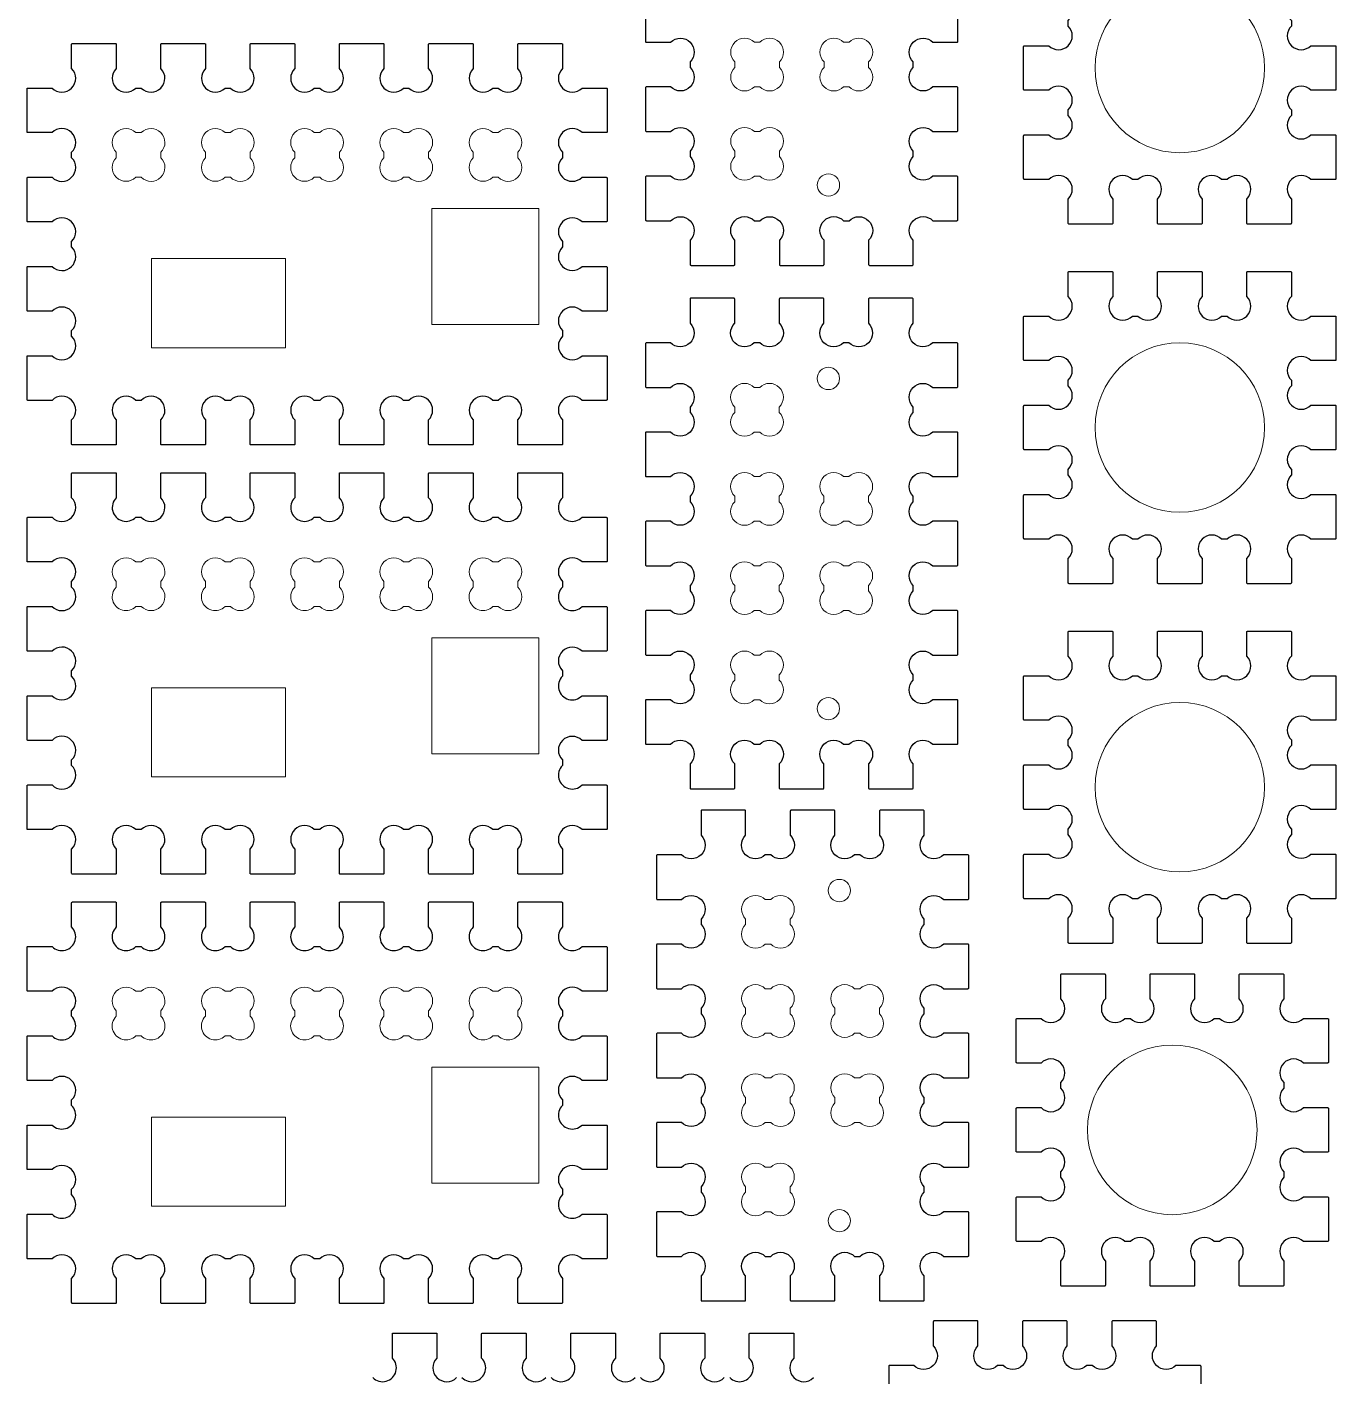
# Model space of a CAD drawing. Header units: millimetres. Extents: x -127 to 554, y -606 to 1045.
# Drawn here: x 404 to 550.7, y 246.5 to 397.7 of the extents above; entities that cross this region are included whole.
import ezdxf

# ---------------------------------------------------------------- set-up
doc = ezdxf.new("R2010")
doc.units = ezdxf.units.MM
doc.layers.get('0').update_dxf_attribs({"lineweight": 25})
doc.layers.add('holes', color=1, linetype='Continuous', lineweight=0)

# ---------------------------------------------------------------- blocks, each defined once
blk = doc.blocks.new('*U54')
blk.add_lwpolyline([(14.69, -2.5, 0.414214), (12.5, -2.5, 0.414214), (12.5, -4.69), (12.5, -5.31, 0.414214), (12.5, -7.5, 0.414214), (14.69, -7.5), (17.4, -7.5, -0.414214), (17.5, -7.6), (17.5, -12.4, -0.414214), (17.4, -12.5), (14.69, -12.5, 0.414214), (12.5, -12.5, 0.414214), (12.5, -14.69), (12.5, -17.4, -0.414214), (12.4, -17.5), (7.6, -17.5, -0.414214), (7.5, -17.4), (7.5, -14.69, 0.414214), (7.5, -12.5, 0.414214), (5.31, -12.5), (4.69, -12.5, 0.414214), (2.5, -12.5, 0.414214), (2.5, -14.69), (2.5, -17.4, -0.414214), (2.4, -17.5), (-2.4, -17.5, -0.414214), (-2.5, -17.4), (-2.5, -14.69, 0.414214), (-2.5, -12.5, 0.414214), (-4.69, -12.5), (-5.31, -12.5, 0.414214), (-7.5, -12.5, 0.414214), (-7.5, -14.69), (-7.5, -17.4, -0.414214), (-7.6, -17.5), (-12.4, -17.5, -0.414214), (-12.5, -17.4), (-12.5, -14.69, 0.414214), (-12.5, -12.5, 0.414214), (-14.69, -12.5), (-17.4, -12.5, -0.414214), (-17.5, -12.4), (-17.5, -7.6, -0.414214), (-17.4, -7.5), (-14.69, -7.5, 0.414214), (-12.5, -7.5, 0.414214), (-12.5, -5.31), (-12.5, -4.69, 0.414214), (-12.5, -2.5, 0.414214), (-14.69, -2.5), (-17.4, -2.5, -0.414214), (-17.5, -2.4), (-17.5, 2.4, -0.414214), (-17.4, 2.5), (-14.69, 2.5, 0.414214), (-12.5, 2.5, 0.414214), (-12.5, 4.69), (-12.5, 5.31, 0.414214), (-12.5, 7.5, 0.414214), (-14.69, 7.5), (-17.4, 7.5, -0.414214), (-17.5, 7.6), (-17.5, 12.4, -0.414214), (-17.4, 12.5), (-14.69, 12.5, 0.414214), (-12.5, 12.5, 0.414214), (-12.5, 14.69), (-12.5, 17.4, -0.414214), (-12.4, 17.5), (-7.6, 17.5, -0.414214), (-7.5, 17.4), (-7.5, 14.69, 0.414214), (-7.5, 12.5, 0.414214), (-5.31, 12.5), (-4.69, 12.5, 0.414214), (-2.5, 12.5, 0.414214), (-2.5, 14.69), (-2.5, 17.4, -0.414214), (-2.4, 17.5), (2.4, 17.5, -0.414214), (2.5, 17.4), (2.5, 14.69, 0.414214), (2.5, 12.5, 0.414214), (4.69, 12.5), (5.31, 12.5, 0.414214), (7.5, 12.5, 0.414214), (7.5, 14.69), (7.5, 17.4, -0.414214), (7.6, 17.5), (12.4, 17.5, -0.414214), (12.5, 17.4), (12.5, 14.69, 0.414214), (12.5, 12.5, 0.414214), (14.69, 12.5), (17.4, 12.5, -0.414214), (17.5, 12.4), (17.5, 7.6, -0.414214), (17.4, 7.5), (14.69, 7.5, 0.414214), (12.5, 7.5, 0.414214), (12.5, 5.31), (12.5, 4.69, 0.414214), (12.5, 2.5, 0.414214), (14.69, 2.5), (17.4, 2.5, -0.414214), (17.5, 2.4), (17.5, -2.4, -0.414214), (17.4, -2.5), (14.69, -2.5)], format="xyb", close=True)
at = {"layer": 'holes'}
blk.add_circle((0, 0), 9.5, dxfattribs=at)
blk = doc.blocks.new('*U55')
at = {"color": 0, "linetype": 'ByBlock', "lineweight": -2, "transparency": 16777216}
for p in [(0, 80.61), (0, 40.31), (0, 0)]:
    blk.add_blockref('*U54', p, dxfattribs=at)

msp = doc.modelspace()

# ---------------------------------------------------------------- linework, layer by layer
for points in [[(473.35, 400.92), (473.35, 396.12, 0.414214), (473.45, 396.02), (476.16, 396.02), (476.16, 396.02, -0.414214), (478.35, 396.02, -0.414214), (478.35, 393.83), (478.35, 393.21, -0.414214), (478.35, 391.02, -0.414214), (476.16, 391.02), (473.45, 391.02, 0.414214), (473.35, 390.92), (473.35, 386.12, 0.414214), (473.45, 386.02), (476.16, 386.02, -0.414214), (478.35, 386.02, -0.414214), (478.35, 383.83), (478.35, 383.21, -0.414214), (478.35, 381.02, -0.414214), (476.16, 381.02), (473.45, 381.02, 0.414214), (473.35, 380.92), (473.35, 376.12, 0.414214), (473.45, 376.02), (476.16, 376.02, -0.414214), (478.35, 376.02, -0.414214), (478.35, 373.83), (478.35, 371.12, 0.414214), (478.45, 371.02), (483.25, 371.02, 0.414214), (483.35, 371.12), (483.35, 373.83, -0.414214), (483.35, 376.02, -0.414214), (485.55, 376.02), (486.16, 376.02, -0.414214), (488.35, 376.02, -0.414214), (488.35, 373.83), (488.35, 371.12, 0.414214), (488.45, 371.02), (493.25, 371.02, 0.414214), (493.35, 371.12), (493.35, 373.83, -0.414214), (493.35, 376.02, -0.414214), (495.55, 376.02), (496.16, 376.02, -0.414214), (498.35, 376.02, -0.414214), (498.35, 373.83), (498.35, 371.12, 0.414214), (498.45, 371.02), (503.25, 371.02, 0.414214), (503.35, 371.12), (503.35, 373.83, -0.414214), (503.35, 376.02, -0.414214), (505.55, 376.02), (508.25, 376.02, 0.414214), (508.35, 376.12), (508.35, 380.92, 0.414214), (508.25, 381.02), (505.55, 381.02, -0.414214), (503.35, 381.02, -0.414214), (503.35, 383.21), (503.35, 383.83, -0.414214), (503.35, 386.02, -0.414214), (505.55, 386.02), (508.25, 386.02, 0.414214), (508.35, 386.12), (508.35, 390.92, 0.414214), (508.25, 391.02), (505.55, 391.02, -0.414214), (503.35, 391.02, -0.414214), (503.35, 393.21), (503.35, 393.83, -0.414214), (503.35, 396.02, -0.414214), (505.55, 396.02), (508.25, 396.02, 0.414214), (508.35, 396.12), (508.35, 400.92, 0.414214)], [(535.6, 242.82), (535.6, 247.62, 0.414214), (535.5, 247.72), (532.79, 247.72, -0.414214), (530.6, 247.72, -0.414214), (530.6, 249.91), (530.6, 252.62, 0.414214), (530.5, 252.72), (525.7, 252.72, 0.414214), (525.6, 252.62), (525.6, 249.91, -0.414214), (525.6, 247.72, -0.414214), (523.41, 247.72), (522.79, 247.72, -0.414214), (520.6, 247.72, -0.414214), (520.6, 249.91), (520.6, 252.62, 0.414214), (520.5, 252.72), (515.7, 252.72, 0.414214), (515.6, 252.62), (515.6, 249.91, -0.414214), (515.6, 247.72, -0.414214), (513.41, 247.72), (512.79, 247.72, -0.414214), (510.6, 247.72, -0.414214), (510.6, 249.91), (510.6, 252.62, 0.414214), (510.5, 252.72), (505.7, 252.72, 0.414214), (505.6, 252.62), (505.6, 249.91, -0.414214), (505.6, 247.72, -0.414214), (503.41, 247.72), (500.7, 247.72, 0.414214), (500.6, 247.62), (500.6, 242.82, 0.414214)]]:
    msp.add_lwpolyline(points, format="xyb")
at = {"flags": 128}
for points in [[(464.04, 353.7), (464.04, 350.99, -0.414214), (463.94, 350.89), (459.14, 350.89, -0.414214), (459.04, 350.99), (459.04, 353.7, 1), (456.84, 355.89), (456.23, 355.89, 1), (454.04, 353.7), (454.04, 350.99, -0.414214), (453.94, 350.89), (449.14, 350.89, -0.414214), (449.04, 350.99), (449.04, 353.7, 1), (446.84, 355.89), (446.23, 355.89, 1), (444.04, 353.7), (444.04, 350.99, -0.414214), (443.94, 350.89), (439.14, 350.89, -0.414214), (439.04, 350.99), (439.04, 353.7, 1), (436.84, 355.89), (436.23, 355.89, 1), (434.04, 353.7), (434.04, 350.99, -0.414214), (433.94, 350.89), (429.14, 350.89, -0.414214), (429.04, 350.99), (429.04, 353.7, 1), (426.84, 355.89), (426.23, 355.89, 1), (424.04, 353.7), (424.04, 350.99, -0.414214), (423.94, 350.89), (419.14, 350.89, -0.414214), (419.04, 350.99), (419.04, 353.7, 1), (416.84, 355.89), (416.23, 355.89, 1), (414.04, 353.7), (414.04, 350.99, -0.414214), (413.94, 350.89), (409.14, 350.89, -0.414214), (409.04, 350.99), (409.04, 353.7, 1), (406.84, 355.89), (404.14, 355.89, -0.414214), (404.04, 355.99), (404.04, 360.79, -0.414214), (404.14, 360.89), (406.84, 360.89, 1), (409.04, 363.08), (409.04, 363.7, 1), (406.84, 365.89), (404.14, 365.89, -0.414214), (404.04, 365.99), (404.04, 370.79, -0.414214), (404.14, 370.89), (406.84, 370.89, 1), (409.04, 373.08), (409.04, 373.7, 1), (406.84, 375.89), (404.14, 375.89, -0.414214), (404.04, 375.99), (404.04, 380.79, -0.414214), (404.14, 380.89), (406.84, 380.89, 1), (409.04, 383.08), (409.04, 383.7, 1), (406.84, 385.89), (404.14, 385.89, -0.414214), (404.04, 385.99), (404.04, 390.79, -0.414214), (404.14, 390.89), (406.84, 390.89, 1), (409.04, 393.08), (409.04, 395.79, -0.414214), (409.14, 395.89), (413.94, 395.89, -0.414214), (414.04, 395.79), (414.04, 393.08, 1), (416.23, 390.89), (416.84, 390.89, 1), (419.04, 393.08), (419.04, 395.79, -0.414214), (419.14, 395.89), (423.94, 395.89, -0.414214), (424.04, 395.79), (424.04, 393.08, 1), (426.23, 390.89), (426.84, 390.89, 1), (429.04, 393.08), (429.04, 395.79, -0.414214), (429.14, 395.89), (433.94, 395.89, -0.414214), (434.04, 395.79), (434.04, 393.08, 1), (436.23, 390.89), (436.84, 390.89, 1), (439.04, 393.08), (439.04, 395.79, -0.414214), (439.14, 395.89), (443.94, 395.89, -0.414214), (444.04, 395.79), (444.04, 393.08, 1), (446.23, 390.89), (446.84, 390.89, 1), (449.04, 393.08), (449.04, 395.79, -0.414214), (449.14, 395.89), (453.94, 395.89, -0.414214), (454.04, 395.79), (454.04, 393.08, 1), (456.23, 390.89), (456.84, 390.89, 1), (459.04, 393.08), (459.04, 395.79, -0.414214), (459.14, 395.89), (463.94, 395.89, -0.414214), (464.04, 395.79), (464.04, 393.08, 1), (466.23, 390.89), (468.94, 390.89, -0.414214), (469.04, 390.79), (469.04, 385.99, -0.414214), (468.94, 385.89), (466.23, 385.89, 1), (464.04, 383.7), (464.04, 383.08, 1), (466.23, 380.89), (468.94, 380.89, -0.414214), (469.04, 380.79), (469.04, 375.99, -0.414214), (468.94, 375.89), (466.23, 375.89, 1), (464.04, 373.7), (464.04, 373.08, 1), (466.23, 370.89), (468.94, 370.89, -0.414214), (469.04, 370.79), (469.04, 365.99, -0.414214), (468.94, 365.89), (466.23, 365.89, 1), (464.04, 363.7), (464.04, 363.08, 1), (466.23, 360.89), (468.94, 360.89, -0.414214), (469.04, 360.79), (469.04, 355.99, -0.414214), (468.94, 355.89), (466.23, 355.89, 1), (464.04, 353.7)], [(464.04, 305.59), (464.04, 302.88, -0.414214), (463.94, 302.78), (459.14, 302.78, -0.414214), (459.04, 302.88), (459.04, 305.59, 1), (456.84, 307.78), (456.23, 307.78, 1), (454.04, 305.59), (454.04, 302.88, -0.414214), (453.94, 302.78), (449.14, 302.78, -0.414214), (449.04, 302.88), (449.04, 305.59, 1), (446.84, 307.78), (446.23, 307.78, 1), (444.04, 305.59), (444.04, 302.88, -0.414214), (443.94, 302.78), (439.14, 302.78, -0.414214), (439.04, 302.88), (439.04, 305.59, 1), (436.84, 307.78), (436.23, 307.78, 1), (434.04, 305.59), (434.04, 302.88, -0.414214), (433.94, 302.78), (429.14, 302.78, -0.414214), (429.04, 302.88), (429.04, 305.59, 1), (426.84, 307.78), (426.23, 307.78, 1), (424.04, 305.59), (424.04, 302.88, -0.414214), (423.94, 302.78), (419.14, 302.78, -0.414214), (419.04, 302.88), (419.04, 305.59, 1), (416.84, 307.78), (416.23, 307.78, 1), (414.04, 305.59), (414.04, 302.88, -0.414214), (413.94, 302.78), (409.14, 302.78, -0.414214), (409.04, 302.88), (409.04, 305.59, 1), (406.84, 307.78), (404.14, 307.78, -0.414214), (404.04, 307.88), (404.04, 312.68, -0.414214), (404.14, 312.78), (406.84, 312.78, 1), (409.04, 314.97), (409.04, 315.59, 1), (406.84, 317.78), (404.14, 317.78, -0.414214), (404.04, 317.88), (404.04, 322.68, -0.414214), (404.14, 322.78), (406.84, 322.78, 1), (409.04, 324.97), (409.04, 325.59, 1), (406.84, 327.78), (404.14, 327.78, -0.414214), (404.04, 327.88), (404.04, 332.68, -0.414214), (404.14, 332.78), (406.84, 332.78, 1), (409.04, 334.97), (409.04, 335.59, 1), (406.84, 337.78), (404.14, 337.78, -0.414214), (404.04, 337.88), (404.04, 342.68, -0.414214), (404.14, 342.78), (406.84, 342.78, 1), (409.04, 344.97), (409.04, 347.68, -0.414214), (409.14, 347.78), (413.94, 347.78, -0.414214), (414.04, 347.68), (414.04, 344.97, 1), (416.23, 342.78), (416.84, 342.78, 1), (419.04, 344.97), (419.04, 347.68, -0.414214), (419.14, 347.78), (423.94, 347.78, -0.414214), (424.04, 347.68), (424.04, 344.97, 1), (426.23, 342.78), (426.84, 342.78, 1), (429.04, 344.97), (429.04, 347.68, -0.414214), (429.14, 347.78), (433.94, 347.78, -0.414214), (434.04, 347.68), (434.04, 344.97, 1), (436.23, 342.78), (436.84, 342.78, 1), (439.04, 344.97), (439.04, 347.68, -0.414214), (439.14, 347.78), (443.94, 347.78, -0.414214), (444.04, 347.68), (444.04, 344.97, 1), (446.23, 342.78), (446.84, 342.78, 1), (449.04, 344.97), (449.04, 347.68, -0.414214), (449.14, 347.78), (453.94, 347.78, -0.414214), (454.04, 347.68), (454.04, 344.97, 1), (456.23, 342.78), (456.84, 342.78, 1), (459.04, 344.97), (459.04, 347.68, -0.414214), (459.14, 347.78), (463.94, 347.78, -0.414214), (464.04, 347.68), (464.04, 344.97, 1), (466.23, 342.78), (468.94, 342.78, -0.414214), (469.04, 342.68), (469.04, 337.88, -0.414214), (468.94, 337.78), (466.23, 337.78, 1), (464.04, 335.59), (464.04, 334.97, 1), (466.23, 332.78), (468.94, 332.78, -0.414214), (469.04, 332.68), (469.04, 327.88, -0.414214), (468.94, 327.78), (466.23, 327.78, 1), (464.04, 325.59), (464.04, 324.97, 1), (466.23, 322.78), (468.94, 322.78, -0.414214), (469.04, 322.68), (469.04, 317.88, -0.414214), (468.94, 317.78), (466.23, 317.78, 1), (464.04, 315.59), (464.04, 314.97, 1), (466.23, 312.78), (468.94, 312.78, -0.414214), (469.04, 312.68), (469.04, 307.88, -0.414214), (468.94, 307.78), (466.23, 307.78, 1), (464.04, 305.59)], [(464.04, 257.48), (464.04, 254.77, -0.414214), (463.94, 254.67), (459.14, 254.67, -0.414214), (459.04, 254.77), (459.04, 257.48, 1), (456.84, 259.67), (456.23, 259.67, 1), (454.04, 257.48), (454.04, 254.77, -0.414214), (453.94, 254.67), (449.14, 254.67, -0.414214), (449.04, 254.77), (449.04, 257.48, 1), (446.84, 259.67), (446.23, 259.67, 1), (444.04, 257.48), (444.04, 254.77, -0.414214), (443.94, 254.67), (439.14, 254.67, -0.414214), (439.04, 254.77), (439.04, 257.48, 1), (436.84, 259.67), (436.23, 259.67, 1), (434.04, 257.48), (434.04, 254.77, -0.414214), (433.94, 254.67), (429.14, 254.67, -0.414214), (429.04, 254.77), (429.04, 257.48, 1), (426.84, 259.67), (426.23, 259.67, 1), (424.04, 257.48), (424.04, 254.77, -0.414214), (423.94, 254.67), (419.14, 254.67, -0.414214), (419.04, 254.77), (419.04, 257.48, 1), (416.84, 259.67), (416.23, 259.67, 1), (414.04, 257.48), (414.04, 254.77, -0.414214), (413.94, 254.67), (409.14, 254.67, -0.414214), (409.04, 254.77), (409.04, 257.48, 1), (406.84, 259.67), (404.14, 259.67, -0.414214), (404.04, 259.77), (404.04, 264.57, -0.414214), (404.14, 264.67), (406.84, 264.67, 1), (409.04, 266.87), (409.04, 267.48, 1), (406.84, 269.67), (404.14, 269.67, -0.414214), (404.04, 269.77), (404.04, 274.57, -0.414214), (404.14, 274.67), (406.84, 274.67, 1), (409.04, 276.87), (409.04, 277.48, 1), (406.84, 279.67), (404.14, 279.67, -0.414214), (404.04, 279.77), (404.04, 284.57, -0.414214), (404.14, 284.67), (406.84, 284.67, 1), (409.04, 286.87), (409.04, 287.48, 1), (406.84, 289.67), (404.14, 289.67, -0.414214), (404.04, 289.77), (404.04, 294.57, -0.414214), (404.14, 294.67), (406.84, 294.67, 1), (409.04, 296.87), (409.04, 299.57, -0.414214), (409.14, 299.67), (413.94, 299.67, -0.414214), (414.04, 299.57), (414.04, 296.87, 1), (416.23, 294.67), (416.84, 294.67, 1), (419.04, 296.87), (419.04, 299.57, -0.414214), (419.14, 299.67), (423.94, 299.67, -0.414214), (424.04, 299.57), (424.04, 296.87, 1), (426.23, 294.67), (426.84, 294.67, 1), (429.04, 296.87), (429.04, 299.57, -0.414214), (429.14, 299.67), (433.94, 299.67, -0.414214), (434.04, 299.57), (434.04, 296.87, 1), (436.23, 294.67), (436.84, 294.67, 1), (439.04, 296.87), (439.04, 299.57, -0.414214), (439.14, 299.67), (443.94, 299.67, -0.414214), (444.04, 299.57), (444.04, 296.87, 1), (446.23, 294.67), (446.84, 294.67, 1), (449.04, 296.87), (449.04, 299.57, -0.414214), (449.14, 299.67), (453.94, 299.67, -0.414214), (454.04, 299.57), (454.04, 296.87, 1), (456.23, 294.67), (456.84, 294.67, 1), (459.04, 296.87), (459.04, 299.57, -0.414214), (459.14, 299.67), (463.94, 299.67, -0.414214), (464.04, 299.57), (464.04, 296.87, 1), (466.23, 294.67), (468.94, 294.67, -0.414214), (469.04, 294.57), (469.04, 289.77, -0.414214), (468.94, 289.67), (466.23, 289.67, 1), (464.04, 287.48), (464.04, 286.87, 1), (466.23, 284.67), (468.94, 284.67, -0.414214), (469.04, 284.57), (469.04, 279.77, -0.414214), (468.94, 279.67), (466.23, 279.67, 1), (464.04, 277.48), (464.04, 276.87, 1), (466.23, 274.67), (468.94, 274.67, -0.414214), (469.04, 274.57), (469.04, 269.77, -0.414214), (468.94, 269.67), (466.23, 269.67, 1), (464.04, 267.48), (464.04, 266.87, 1), (466.23, 264.67), (468.94, 264.67, -0.414214), (469.04, 264.57), (469.04, 259.77, -0.414214), (468.94, 259.67), (466.23, 259.67, 1), (464.04, 257.48)], [(444.98, 248.56), (444.98, 251.26, -0.414214), (445.08, 251.36), (449.88, 251.36, -0.414214), (449.98, 251.26), (449.98, 248.56, 1), (452.17, 246.36)], [(452.78, 246.36, 1), (454.98, 248.56), (454.98, 251.26, -0.414214), (455.08, 251.36), (459.88, 251.36, -0.414214), (459.98, 251.26), (459.98, 248.56, 1), (462.17, 246.36)], [(462.78, 246.36, 1), (464.98, 248.56), (464.98, 251.26, -0.414214), (465.08, 251.36), (469.88, 251.36, -0.414214), (469.98, 251.26), (469.98, 248.56, 1), (472.17, 246.36)], [(472.78, 246.36, 1), (474.98, 248.56), (474.98, 251.26, -0.414214), (475.08, 251.36), (479.88, 251.36, -0.414214), (479.98, 251.26), (479.98, 248.56, 1), (482.17, 246.36)], [(482.78, 246.36, 1), (484.98, 248.56), (484.98, 251.26, -0.414214), (485.08, 251.36), (489.88, 251.36, -0.414214), (489.98, 251.26), (489.98, 248.56, 1), (492.17, 246.36)], [(442.78, 246.36, 1), (444.98, 248.56)]]:
    msp.add_lwpolyline(points, format="xyb", dxfattribs=at)
for points in [[(476.14, 337.34, -0.414214), (478.34, 337.34, -0.414214), (478.34, 335.14), (478.34, 334.53, -0.414214), (478.34, 332.34, -0.414214), (476.14, 332.34), (473.44, 332.34, 0.414214), (473.34, 332.24), (473.34, 327.44, 0.414214), (473.44, 327.34), (476.14, 327.34, -0.414214), (478.34, 327.34, -0.414214), (478.34, 325.14), (478.34, 324.53, -0.414214), (478.34, 322.34, -0.414214), (476.14, 322.34), (473.44, 322.34, 0.414214), (473.34, 322.24), (473.34, 317.44, 0.414214), (473.44, 317.34), (476.14, 317.34, -0.414214), (478.34, 317.34, -0.414214), (478.34, 315.14), (478.34, 312.44, 0.414214), (478.44, 312.34), (483.24, 312.34, 0.414214), (483.34, 312.44), (483.34, 315.14, -0.414214), (483.34, 317.34, -0.414214), (485.53, 317.34), (486.14, 317.34, -0.414214), (488.34, 317.34, -0.414214), (488.34, 315.14), (488.34, 312.44, 0.414214), (488.44, 312.34), (493.24, 312.34, 0.414214), (493.34, 312.44), (493.34, 315.14, -0.414214), (493.34, 317.34, -0.414214), (495.53, 317.34), (496.14, 317.34, -0.414214), (498.34, 317.34, -0.414214), (498.34, 315.14), (498.34, 312.44, 0.414214), (498.44, 312.34), (503.24, 312.34, 0.414214), (503.34, 312.44), (503.34, 315.14, -0.414214), (503.34, 317.34, -0.414214), (505.53, 317.34), (508.24, 317.34, 0.414214), (508.34, 317.44), (508.34, 322.24, 0.414214), (508.24, 322.34), (505.53, 322.34, -0.414214), (503.34, 322.34, -0.414214), (503.34, 324.53), (503.34, 325.14, -0.414214), (503.34, 327.34, -0.414214), (505.53, 327.34), (508.24, 327.34, 0.414214), (508.34, 327.44), (508.34, 332.24, 0.414214), (508.24, 332.34), (505.53, 332.34, -0.414214), (503.34, 332.34, -0.414214), (503.34, 334.53), (503.34, 335.14, -0.414214), (503.34, 337.34, -0.414214), (505.53, 337.34), (508.24, 337.34, 0.414214), (508.34, 337.44), (508.34, 342.24, 0.414214), (508.24, 342.34), (505.53, 342.34, -0.414214), (503.34, 342.34, -0.414214), (503.34, 344.53), (503.34, 345.14, -0.414214), (503.34, 347.34, -0.414214), (505.53, 347.34), (508.24, 347.34, 0.414214), (508.34, 347.44), (508.34, 352.24, 0.414214), (508.24, 352.34), (505.53, 352.34, -0.414214), (503.34, 352.34, -0.414214), (503.34, 354.53), (503.34, 355.14, -0.414214), (503.34, 357.34, -0.414214), (505.53, 357.34), (508.24, 357.34, 0.414214), (508.34, 357.44), (508.34, 362.24, 0.414214), (508.24, 362.34), (505.53, 362.34, -0.414214), (503.34, 362.34, -0.414214), (503.34, 364.53), (503.34, 367.24, 0.414214), (503.24, 367.34), (498.44, 367.34, 0.414214), (498.34, 367.24), (498.34, 364.53, -0.414214), (498.34, 362.34, -0.414214), (496.14, 362.34), (495.53, 362.34, -0.414214), (493.34, 362.34, -0.414214), (493.34, 364.53), (493.34, 367.24, 0.414214), (493.24, 367.34), (488.44, 367.34, 0.414214), (488.34, 367.24), (488.34, 364.53, -0.414214), (488.34, 362.34, -0.414214), (486.14, 362.34), (485.53, 362.34, -0.414214), (483.34, 362.34, -0.414214), (483.34, 364.53), (483.34, 367.24, 0.414214), (483.24, 367.34), (478.44, 367.34, 0.414214), (478.34, 367.24), (478.34, 364.53, -0.414214), (478.34, 362.34, -0.414214), (476.14, 362.34), (473.44, 362.34, 0.414214), (473.34, 362.24), (473.34, 357.44, 0.414214), (473.44, 357.34), (476.14, 357.34, -0.414214), (478.34, 357.34, -0.414214), (478.34, 355.14), (478.34, 354.53, -0.414214), (478.34, 352.34, -0.414214), (476.14, 352.34), (473.44, 352.34, 0.414214), (473.34, 352.24), (473.34, 347.44, 0.414214), (473.44, 347.34), (476.14, 347.34, -0.414214), (478.34, 347.34, -0.414214), (478.34, 345.14), (478.34, 344.53, -0.414214), (478.34, 342.34, -0.414214), (476.14, 342.34), (473.44, 342.34, 0.414214), (473.34, 342.24), (473.34, 337.44, 0.414214), (473.44, 337.34), (476.14, 337.34)], [(477.38, 279.95, -0.414214), (479.57, 279.95, -0.414214), (479.57, 277.76), (479.57, 277.15, -0.414214), (479.57, 274.95, -0.414214), (477.38, 274.95), (474.67, 274.95, 0.414214), (474.57, 274.85), (474.57, 270.05, 0.414214), (474.67, 269.95), (477.38, 269.95, -0.414214), (479.57, 269.95, -0.414214), (479.57, 267.76), (479.57, 267.15, -0.414214), (479.57, 264.95, -0.414214), (477.38, 264.95), (474.67, 264.95, 0.414214), (474.57, 264.85), (474.57, 260.05, 0.414214), (474.67, 259.95), (477.38, 259.95, -0.414214), (479.57, 259.95, -0.414214), (479.57, 257.76), (479.57, 255.05, 0.414214), (479.67, 254.95), (484.47, 254.95, 0.414214), (484.57, 255.05), (484.57, 257.76, -0.414214), (484.57, 259.95, -0.414214), (486.76, 259.95), (487.38, 259.95, -0.414214), (489.57, 259.95, -0.414214), (489.57, 257.76), (489.57, 255.05, 0.414214), (489.67, 254.95), (494.47, 254.95, 0.414214), (494.57, 255.05), (494.57, 257.76, -0.414214), (494.57, 259.95, -0.414214), (496.76, 259.95), (497.38, 259.95, -0.414214), (499.57, 259.95, -0.414214), (499.57, 257.76), (499.57, 255.05, 0.414214), (499.67, 254.95), (504.47, 254.95, 0.414214), (504.57, 255.05), (504.57, 257.76, -0.414214), (504.57, 259.95, -0.414214), (506.76, 259.95), (509.47, 259.95, 0.414214), (509.57, 260.05), (509.57, 264.85, 0.414214), (509.47, 264.95), (506.76, 264.95, -0.414214), (504.57, 264.95, -0.414214), (504.57, 267.15), (504.57, 267.76, -0.414214), (504.57, 269.95, -0.414214), (506.76, 269.95), (509.47, 269.95, 0.414214), (509.57, 270.05), (509.57, 274.85, 0.414214), (509.47, 274.95), (506.76, 274.95, -0.414214), (504.57, 274.95, -0.414214), (504.57, 277.15), (504.57, 277.76, -0.414214), (504.57, 279.95, -0.414214), (506.76, 279.95), (509.47, 279.95, 0.414214), (509.57, 280.05), (509.57, 284.85, 0.414214), (509.47, 284.95), (506.76, 284.95, -0.414214), (504.57, 284.95, -0.414214), (504.57, 287.15), (504.57, 287.76, -0.414214), (504.57, 289.95, -0.414214), (506.76, 289.95), (509.47, 289.95, 0.414214), (509.57, 290.05), (509.57, 294.85, 0.414214), (509.47, 294.95), (506.76, 294.95, -0.414214), (504.57, 294.95, -0.414214), (504.57, 297.15), (504.57, 297.76, -0.414214), (504.57, 299.95, -0.414214), (506.76, 299.95), (509.47, 299.95, 0.414214), (509.57, 300.05), (509.57, 304.85, 0.414214), (509.47, 304.95), (506.76, 304.95, -0.414214), (504.57, 304.95, -0.414214), (504.57, 307.15), (504.57, 309.85, 0.414214), (504.47, 309.95), (499.67, 309.95, 0.414214), (499.57, 309.85), (499.57, 307.15, -0.414214), (499.57, 304.95, -0.414214), (497.38, 304.95), (496.76, 304.95, -0.414214), (494.57, 304.95, -0.414214), (494.57, 307.15), (494.57, 309.85, 0.414214), (494.47, 309.95), (489.67, 309.95, 0.414214), (489.57, 309.85), (489.57, 307.15, -0.414214), (489.57, 304.95, -0.414214), (487.38, 304.95), (486.76, 304.95, -0.414214), (484.57, 304.95, -0.414214), (484.57, 307.15), (484.57, 309.85, 0.414214), (484.47, 309.95), (479.67, 309.95, 0.414214), (479.57, 309.85), (479.57, 307.15, -0.414214), (479.57, 304.95, -0.414214), (477.38, 304.95), (474.67, 304.95, 0.414214), (474.57, 304.85), (474.57, 300.05, 0.414214), (474.67, 299.95), (477.38, 299.95, -0.414214), (479.57, 299.95, -0.414214), (479.57, 297.76), (479.57, 297.15, -0.414214), (479.57, 294.95, -0.414214), (477.38, 294.95), (474.67, 294.95, 0.414214), (474.57, 294.85), (474.57, 290.05, 0.414214), (474.67, 289.95), (477.38, 289.95, -0.414214), (479.57, 289.95, -0.414214), (479.57, 287.76), (479.57, 287.15, -0.414214), (479.57, 284.95, -0.414214), (477.38, 284.95), (474.67, 284.95, 0.414214), (474.57, 284.85), (474.57, 280.05, 0.414214), (474.67, 279.95), (477.38, 279.95)], [(547.07, 271.62, 0.414214), (544.88, 271.62, 0.414214), (544.88, 269.43), (544.88, 268.81, 0.414214), (544.88, 266.62, 0.414214), (547.07, 266.62), (549.78, 266.62, -0.414214), (549.88, 266.52), (549.88, 261.72, -0.414214), (549.78, 261.62), (547.07, 261.62, 0.414214), (544.88, 261.62, 0.414214), (544.88, 259.43), (544.88, 256.72, -0.414214), (544.78, 256.62), (539.98, 256.62, -0.414214), (539.88, 256.72), (539.88, 259.43, 0.414214), (539.88, 261.62, 0.414214), (537.68, 261.62), (537.07, 261.62, 0.414214), (534.88, 261.62, 0.414214), (534.88, 259.43), (534.88, 256.72, -0.414214), (534.78, 256.62), (529.98, 256.62, -0.414214), (529.88, 256.72), (529.88, 259.43, 0.414214), (529.88, 261.62, 0.414214), (527.68, 261.62), (527.07, 261.62, 0.414214), (524.88, 261.62, 0.414214), (524.88, 259.43), (524.88, 256.72, -0.414214), (524.78, 256.62), (519.98, 256.62, -0.414214), (519.88, 256.72), (519.88, 259.43, 0.414214), (519.88, 261.62, 0.414214), (517.68, 261.62), (514.98, 261.62, -0.414214), (514.88, 261.72), (514.88, 266.52, -0.414214), (514.98, 266.62), (517.68, 266.62, 0.414214), (519.88, 266.62, 0.414214), (519.88, 268.81), (519.88, 269.43, 0.414214), (519.88, 271.62, 0.414214), (517.68, 271.62), (514.98, 271.62, -0.414214), (514.88, 271.72), (514.88, 276.52, -0.414214), (514.98, 276.62), (517.68, 276.62, 0.414214), (519.88, 276.62, 0.414214), (519.88, 278.81), (519.88, 279.43, 0.414214), (519.88, 281.62, 0.414214), (517.68, 281.62), (514.98, 281.62, -0.414214), (514.88, 281.72), (514.88, 286.52, -0.414214), (514.98, 286.62), (517.68, 286.62, 0.414214), (519.88, 286.62, 0.414214), (519.88, 288.81), (519.88, 291.52, -0.414214), (519.98, 291.62), (524.78, 291.62, -0.414214), (524.88, 291.52), (524.88, 288.81, 0.414214), (524.88, 286.62, 0.414214), (527.07, 286.62), (527.68, 286.62, 0.414214), (529.88, 286.62, 0.414214), (529.88, 288.81), (529.88, 291.52, -0.414214), (529.98, 291.62), (534.78, 291.62, -0.414214), (534.88, 291.52), (534.88, 288.81, 0.414214), (534.88, 286.62, 0.414214), (537.07, 286.62), (537.68, 286.62, 0.414214), (539.88, 286.62, 0.414214), (539.88, 288.81), (539.88, 291.52, -0.414214), (539.98, 291.62), (544.78, 291.62, -0.414214), (544.88, 291.52), (544.88, 288.81, 0.414214), (544.88, 286.62, 0.414214), (547.07, 286.62), (549.78, 286.62, -0.414214), (549.88, 286.52), (549.88, 281.72, -0.414214), (549.78, 281.62), (547.07, 281.62, 0.414214), (544.88, 281.62, 0.414214), (544.88, 279.43), (544.88, 278.81, 0.414214), (544.88, 276.62, 0.414214), (547.07, 276.62), (549.78, 276.62, -0.414214), (549.88, 276.52), (549.88, 271.72, -0.414214), (549.78, 271.62), (547.07, 271.62)]]:
    msp.add_lwpolyline(points, format="xyb", close=True)
at = {"layer": 'holes'}
for p, q in [((461.39, 377.39), (449.39, 377.39)), ((449.39, 377.39), (449.39, 364.39)), ((461.39, 364.39), (461.39, 377.39)), ((449.39, 364.39), (461.39, 364.39)), ((461.39, 329.28), (449.39, 329.28)), ((449.39, 329.28), (449.39, 316.28)), ((461.39, 316.28), (461.39, 329.28)), ((449.39, 316.28), (461.39, 316.28)), ((461.39, 281.17), (449.39, 281.17)), ((449.39, 281.17), (449.39, 268.17)), ((461.39, 268.17), (461.39, 281.17)), ((449.39, 268.17), (461.39, 268.17))]:
    msp.add_line(p, q, dxfattribs=at)
for points in [[(486.16, 391.02, 0.414214), (488.35, 391.02, 0.414214), (488.35, 393.21), (488.35, 393.83, 0.414214), (488.35, 396.02, 0.414214), (486.16, 396.02), (485.55, 396.02, 0.414214), (483.35, 396.02, 0.414214), (483.35, 393.83), (483.35, 393.21, 0.414214), (483.35, 391.02, 0.414214), (485.55, 391.02), (486.16, 391.02)], [(496.16, 391.02, 0.414214), (498.35, 391.02, 0.414214), (498.35, 393.21), (498.35, 393.83, 0.414214), (498.35, 396.02, 0.414214), (496.16, 396.02), (495.55, 396.02, 0.414214), (493.35, 396.02, 0.414214), (493.35, 393.83), (493.35, 393.21, 0.414214), (493.35, 391.02, 0.414214), (495.55, 391.02), (496.16, 391.02)], [(486.16, 381.02, 0.414214), (488.35, 381.02, 0.414214), (488.35, 383.21), (488.35, 383.83, 0.414214), (488.35, 386.02, 0.414214), (486.16, 386.02), (485.55, 386.02, 0.414214), (483.35, 386.02, 0.414214), (483.35, 383.83), (483.35, 383.21, 0.414214), (483.35, 381.02, 0.414214), (485.55, 381.02), (486.16, 381.02)], [(486.14, 352.34, 0.414214), (488.34, 352.34, 0.414214), (488.34, 354.53), (488.34, 355.14, 0.414214), (488.34, 357.34, 0.414214), (486.14, 357.34), (485.53, 357.34, 0.414214), (483.34, 357.34, 0.414214), (483.34, 355.14), (483.34, 354.53, 0.414214), (483.34, 352.34, 0.414214), (485.53, 352.34), (486.14, 352.34)], [(486.14, 342.34, 0.414214), (488.34, 342.34, 0.414214), (488.34, 344.53), (488.34, 345.14, 0.414214), (488.34, 347.34, 0.414214), (486.14, 347.34), (485.53, 347.34, 0.414214), (483.34, 347.34, 0.414214), (483.34, 345.14), (483.34, 344.53, 0.414214), (483.34, 342.34, 0.414214), (485.53, 342.34), (486.14, 342.34)], [(496.14, 342.34, 0.414214), (498.34, 342.34, 0.414214), (498.34, 344.53), (498.34, 345.14, 0.414214), (498.34, 347.34, 0.414214), (496.14, 347.34), (495.53, 347.34, 0.414214), (493.34, 347.34, 0.414214), (493.34, 345.14), (493.34, 344.53, 0.414214), (493.34, 342.34, 0.414214), (495.53, 342.34), (496.14, 342.34)], [(486.14, 332.34, 0.414214), (488.34, 332.34, 0.414214), (488.34, 334.53), (488.34, 335.14, 0.414214), (488.34, 337.34, 0.414214), (486.14, 337.34), (485.53, 337.34, 0.414214), (483.34, 337.34, 0.414214), (483.34, 335.14), (483.34, 334.53, 0.414214), (483.34, 332.34, 0.414214), (485.53, 332.34), (486.14, 332.34)], [(496.14, 332.34, 0.414214), (498.34, 332.34, 0.414214), (498.34, 334.53), (498.34, 335.14, 0.414214), (498.34, 337.34, 0.414214), (496.14, 337.34), (495.53, 337.34, 0.414214), (493.34, 337.34, 0.414214), (493.34, 335.14), (493.34, 334.53, 0.414214), (493.34, 332.34, 0.414214), (495.53, 332.34), (496.14, 332.34)], [(486.14, 322.34, 0.414214), (488.34, 322.34, 0.414214), (488.34, 324.53), (488.34, 325.14, 0.414214), (488.34, 327.34, 0.414214), (486.14, 327.34), (485.53, 327.34, 0.414214), (483.34, 327.34, 0.414214), (483.34, 325.14), (483.34, 324.53, 0.414214), (483.34, 322.34, 0.414214), (485.53, 322.34), (486.14, 322.34)], [(487.38, 294.95, 0.414214), (489.57, 294.95, 0.414214), (489.57, 297.15), (489.57, 297.76, 0.414214), (489.57, 299.95, 0.414214), (487.38, 299.95), (486.76, 299.95, 0.414214), (484.57, 299.95, 0.414214), (484.57, 297.76), (484.57, 297.15, 0.414214), (484.57, 294.95, 0.414214), (486.76, 294.95), (487.38, 294.95)], [(487.38, 284.95, 0.414214), (489.57, 284.95, 0.414214), (489.57, 287.15), (489.57, 287.76, 0.414214), (489.57, 289.95, 0.414214), (487.38, 289.95), (486.76, 289.95, 0.414214), (484.57, 289.95, 0.414214), (484.57, 287.76), (484.57, 287.15, 0.414214), (484.57, 284.95, 0.414214), (486.76, 284.95), (487.38, 284.95)], [(497.38, 284.95, 0.414214), (499.57, 284.95, 0.414214), (499.57, 287.15), (499.57, 287.76, 0.414214), (499.57, 289.95, 0.414214), (497.38, 289.95), (496.76, 289.95, 0.414214), (494.57, 289.95, 0.414214), (494.57, 287.76), (494.57, 287.15, 0.414214), (494.57, 284.95, 0.414214), (496.76, 284.95), (497.38, 284.95)], [(487.38, 274.95, 0.414214), (489.57, 274.95, 0.414214), (489.57, 277.15), (489.57, 277.76, 0.414214), (489.57, 279.95, 0.414214), (487.38, 279.95), (486.76, 279.95, 0.414214), (484.57, 279.95, 0.414214), (484.57, 277.76), (484.57, 277.15, 0.414214), (484.57, 274.95, 0.414214), (486.76, 274.95), (487.38, 274.95)], [(497.38, 274.95, 0.414214), (499.57, 274.95, 0.414214), (499.57, 277.15), (499.57, 277.76, 0.414214), (499.57, 279.95, 0.414214), (497.38, 279.95), (496.76, 279.95, 0.414214), (494.57, 279.95, 0.414214), (494.57, 277.76), (494.57, 277.15, 0.414214), (494.57, 274.95, 0.414214), (496.76, 274.95), (497.38, 274.95)], [(487.38, 264.95, 0.414214), (489.57, 264.95, 0.414214), (489.57, 267.15), (489.57, 267.76, 0.414214), (489.57, 269.95, 0.414214), (487.38, 269.95), (486.76, 269.95, 0.414214), (484.57, 269.95, 0.414214), (484.57, 267.76), (484.57, 267.15, 0.414214), (484.57, 264.95, 0.414214), (486.76, 264.95), (487.38, 264.95)]]:
    msp.add_lwpolyline(points, format="xyb", close=True, dxfattribs=at)
at = {"layer": 'holes', "flags": 128}
for points in [[(414.04, 383.08, 1), (416.23, 380.89), (416.84, 380.89, 1), (419.04, 383.08), (419.04, 383.7, 1), (416.84, 385.89), (416.23, 385.89, 1), (414.04, 383.7), (414.04, 383.08)], [(424.04, 383.08, 1), (426.23, 380.89), (426.84, 380.89, 1), (429.04, 383.08), (429.04, 383.7, 1), (426.84, 385.89), (426.23, 385.89, 1), (424.04, 383.7), (424.04, 383.08)], [(434.04, 383.08, 1), (436.23, 380.89), (436.84, 380.89, 1), (439.04, 383.08), (439.04, 383.7, 1), (436.84, 385.89), (436.23, 385.89, 1), (434.04, 383.7), (434.04, 383.08)], [(444.04, 383.08, 1), (446.23, 380.89), (446.84, 380.89, 1), (449.04, 383.08), (449.04, 383.7, 1), (446.84, 385.89), (446.23, 385.89, 1), (444.04, 383.7), (444.04, 383.08)], [(454.04, 383.08, 1), (456.23, 380.89), (456.84, 380.89, 1), (459.04, 383.08), (459.04, 383.7, 1), (456.84, 385.89), (456.23, 385.89, 1), (454.04, 383.7), (454.04, 383.08)], [(414.04, 334.97, 1), (416.23, 332.78), (416.84, 332.78, 1), (419.04, 334.97), (419.04, 335.59, 1), (416.84, 337.78), (416.23, 337.78, 1), (414.04, 335.59), (414.04, 334.97)], [(424.04, 334.97, 1), (426.23, 332.78), (426.84, 332.78, 1), (429.04, 334.97), (429.04, 335.59, 1), (426.84, 337.78), (426.23, 337.78, 1), (424.04, 335.59), (424.04, 334.97)], [(434.04, 334.97, 1), (436.23, 332.78), (436.84, 332.78, 1), (439.04, 334.97), (439.04, 335.59, 1), (436.84, 337.78), (436.23, 337.78, 1), (434.04, 335.59), (434.04, 334.97)], [(444.04, 334.97, 1), (446.23, 332.78), (446.84, 332.78, 1), (449.04, 334.97), (449.04, 335.59, 1), (446.84, 337.78), (446.23, 337.78, 1), (444.04, 335.59), (444.04, 334.97)], [(454.04, 334.97, 1), (456.23, 332.78), (456.84, 332.78, 1), (459.04, 334.97), (459.04, 335.59, 1), (456.84, 337.78), (456.23, 337.78, 1), (454.04, 335.59), (454.04, 334.97)], [(414.04, 286.87, 1), (416.23, 284.67), (416.84, 284.67, 1), (419.04, 286.87), (419.04, 287.48, 1), (416.84, 289.67), (416.23, 289.67, 1), (414.04, 287.48), (414.04, 286.87)], [(424.04, 286.87, 1), (426.23, 284.67), (426.84, 284.67, 1), (429.04, 286.87), (429.04, 287.48, 1), (426.84, 289.67), (426.23, 289.67, 1), (424.04, 287.48), (424.04, 286.87)], [(434.04, 286.87, 1), (436.23, 284.67), (436.84, 284.67, 1), (439.04, 286.87), (439.04, 287.48, 1), (436.84, 289.67), (436.23, 289.67, 1), (434.04, 287.48), (434.04, 286.87)], [(444.04, 286.87, 1), (446.23, 284.67), (446.84, 284.67, 1), (449.04, 286.87), (449.04, 287.48, 1), (446.84, 289.67), (446.23, 289.67, 1), (444.04, 287.48), (444.04, 286.87)], [(454.04, 286.87, 1), (456.23, 284.67), (456.84, 284.67, 1), (459.04, 286.87), (459.04, 287.48, 1), (456.84, 289.67), (456.23, 289.67, 1), (454.04, 287.48), (454.04, 286.87)]]:
    msp.add_lwpolyline(points, format="xyb", dxfattribs=at)
for points in [[(432.99, 371.79), (417.99, 371.79), (417.99, 361.79), (432.99, 361.79), (432.99, 371.79)], [(432.99, 323.68), (417.99, 323.68), (417.99, 313.68), (432.99, 313.68), (432.99, 323.68)], [(432.99, 275.57), (417.99, 275.57), (417.99, 265.57), (432.99, 265.57), (432.99, 275.57)]]:
    msp.add_lwpolyline(points, dxfattribs=at)
at = {"layer": 'holes'}
for centre, radius in [((493.85, 380.02), 1.25), ((493.84, 358.34), 1.25), ((493.84, 321.34), 1.25), ((495.07, 300.95), 1.25), ((532.38, 274.12), 9.5), ((495.07, 263.95), 1.25)]:
    msp.add_circle(centre, radius, dxfattribs=at)

# ---------------------------------------------------------------- block references
at = {"color": 7}
msp.add_blockref('*U55', (533.22, 312.53), dxfattribs=at)

doc.saveas('drawing.dxf')
